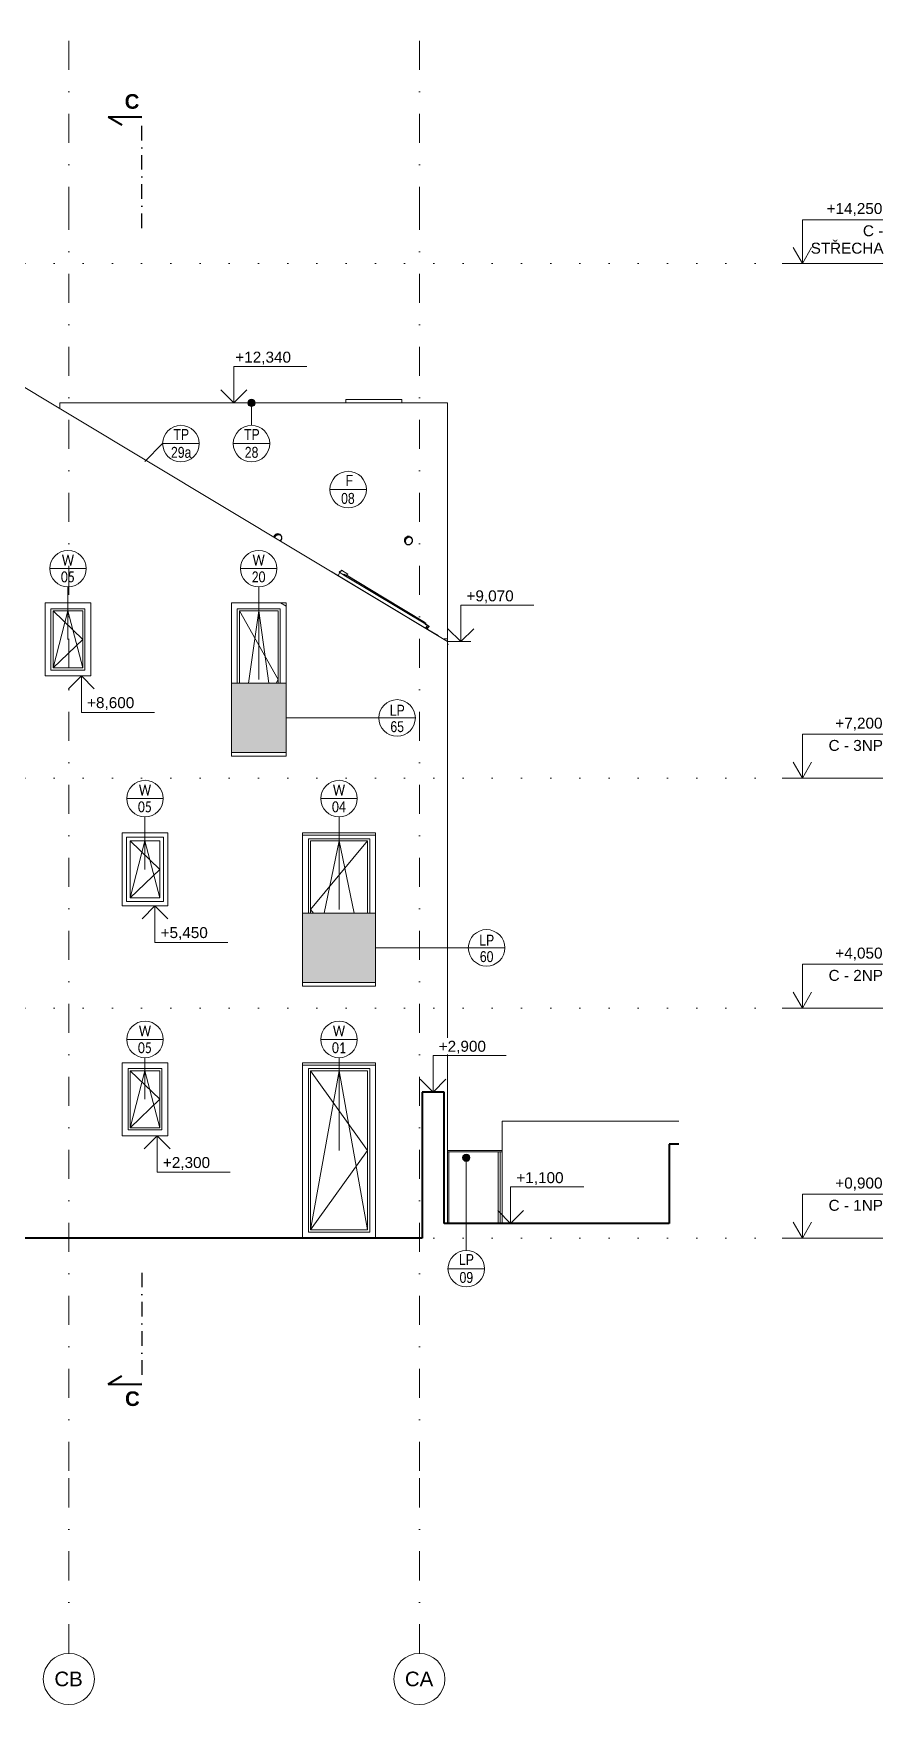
# Model space of a CAD drawing. Header units: millimetres. Extents: x -10647 to 220459, y -5491 to 72638.
# Drawn here: x 71644 to 83286, y -5491 to 17402 of the extents above; entities that cross this region are included whole.
import ezdxf

# ---------------------------------------------------------------- set-up
doc = ezdxf.new("R2010")
doc.units = ezdxf.units.MM
for name, pattern in [('HA_DashDot_10mm-S3mm', [1000, 400, -300, 0, -300]), ('HA_DashDot_4mm-S1mm', [400, 200, -100, 0, -100]), ('HA_Dot-S4mm', [400, 0, -400])]:
    doc.linetypes.add(name, pattern=pattern)
for name, color, linetype, lineweight in [('A-DETL-____-THIN', 9, 'Continuous', 9), ('A-DETL-____-WIDE', 9, 'Continuous', 40), ('A-DETL-GENF-OTLN', 9, 'Continuous', 9), ('A-FLOR-____-OTLN', 9, 'Continuous', 9), ('A-FLOR-____-OVHD', 9, 'HA_DashDot_4mm-S1mm', 25), ('A-FLOR-HRAL-IDEN', 9, 'Continuous', 9), ('A-FLOR-HRAL-OTLN', 9, 'Continuous', 9), ('A-FLOR-LEVL-OTLN', 9, 'Continuous', 9), ('A-GENM-____-IDEN', 9, 'Continuous', 9), ('A-GENM-____-OTLN', 9, 'Continuous', 9), ('A-GLAZ-____-IDEN', 9, 'Continuous', 9), ('A-GLAZ-____-OTLN', 9, 'Continuous', 5), ('A-WALL-____-OTLN', 9, 'Continuous', 9), ('G-____-____-DIMS', 9, 'Continuous', 5), ('G-____-____-TEXT', 9, 'Continuous', 5), ('S-GRID-____-IDEN', 9, 'Continuous', 9), ('S-GRID-____-OTLN', 9, 'Continuous', 5)]:
    doc.layers.add(name, color=color, linetype=linetype, lineweight=lineweight)
doc.styles.add('Arial', font='arial.ttf', dxfattribs={"height": 200})
doc.styles.add('Arial_1', font='arial.ttf', dxfattribs={"height": 150})
doc.styles.add('Arial_2', font='arial.ttf', dxfattribs={"width": 0.8, "height": 150})
doc.styles.add('Arial_B', font='arialbd.ttf', dxfattribs={"height": 200})
doc.styles.add('Calibri', font='calibri.ttf', dxfattribs={"width": 0.8, "height": 150})

# ---------------------------------------------------------------- blocks, each defined once
blk = doc.blocks.new('HA_WD_SinglePanel - 625x1000-1662819-C_pohled severní_DPS pohled')
at = {"layer": 'A-GLAZ-____-OTLN', "color": 250}
for p, q in [((1412, 2380), (1412, 3220)), ((1412, 3220), (1877, 3220)), ((1877, 3220), (1877, 2380)), ((1442, 3190), (1442, 2410)), ((1442, 3190), (1847, 3190)), ((1442, 2410), (1644, 3190)), ((1442, 3190), (1847, 2800)), ((1644, 3190), (1847, 2410)), ((1847, 2410), (1847, 3190)), ((1847, 2800), (1442, 2410)), ((1877, 2380), (1412, 2380)), ((1442, 2410), (1847, 2410))]:
    blk.add_line(p, q, dxfattribs=at)
blk = doc.blocks.new('HA_WD_SinglePanel - 1000x2400-1662822-C_pohled severní_DPS pohled')
at = {"layer": 'A-GLAZ-____-OTLN', "color": 250}
for p, q in [((-3493, 980), (-3493, 3220)), ((-3493, 3220), (-2653, 3220)), ((-2653, 3220), (-2653, 980)), ((-3463, 3190), (-3463, 1010)), ((-3463, 3190), (-2683, 3190)), ((-3463, 1010), (-3073, 3190)), ((-3463, 3190), (-2683, 2100)), ((-3073, 3190), (-2683, 1010)), ((-2683, 1010), (-2683, 3190)), ((-2683, 2100), (-3463, 1010)), ((-2653, 980), (-3493, 980)), ((-3463, 1010), (-2683, 1010))]:
    blk.add_line(p, q, dxfattribs=at)
blk = doc.blocks.new('HA_WD_SinglePanel - 625x1000-1858207-C_pohled severní_DPS pohled')
at = {"layer": 'A-GLAZ-____-OTLN', "color": 250}
for p, q in [((1392, 6390), (1897, 6390)), ((1392, 5510), (1392, 6390)), ((1442, 6340), (1442, 5560)), ((1847, 6340), (1442, 6340)), ((1442, 5560), (1644, 6340)), ((1442, 6340), (1847, 5950)), ((1644, 6340), (1847, 5560)), ((1847, 5560), (1847, 6340)), ((1897, 6390), (1897, 5510)), ((1847, 5950), (1442, 5560)), ((1897, 5510), (1392, 5510)), ((1442, 5560), (1847, 5560))]:
    blk.add_line(p, q, dxfattribs=at)
blk = doc.blocks.new('HA_WD_SinglePanel - 1000x2100-1662848-C_pohled severní_DPS pohled')
at = {"layer": 'A-GLAZ-____-OTLN', "color": 250}
for p, q in [((-3493, 5350), (-3493, 6370)), ((-3493, 6370), (-2653, 6370)), ((-3463, 6340), (-3463, 5350)), ((-3463, 6340), (-2683, 6340)), ((-2683, 6340), (-3463, 5400)), ((-3073, 6340), (-3279, 5350)), ((-2868, 5350), (-3073, 6340)), ((-2683, 5350), (-2683, 6340)), ((-2653, 6370), (-2653, 5350)), ((-3463, 5400), (-3422, 5350))]:
    blk.add_line(p, q, dxfattribs=at)
blk = doc.blocks.new('HA_WD_SinglePanel - 750x2100-2009430-C_pohled severní_DPS pohled')
at = {"layer": 'A-GLAZ-____-OTLN', "color": 250}
for p, q in [((2907, 8500), (2907, 9520)), ((2907, 9520), (3497, 9520)), ((2937, 9490), (2937, 8500)), ((2937, 9490), (3467, 9490)), ((2937, 9490), (3467, 8550)), ((3062, 8500), (3202, 9490)), ((3202, 9490), (3341, 8500)), ((3467, 8500), (3467, 9490)), ((3497, 9520), (3497, 8500)), ((3467, 8550), (3439, 8500))]:
    blk.add_line(p, q, dxfattribs=at)
blk = doc.blocks.new('Railing - Railing-1634100-C_pohled severní_DPS pohled')
at = {"layer": 'A-FLOR-HRAL-OTLN'}
blk.add_hatch(color=256, dxfattribs=at).paths.add_polyline_path([(4580, 4400), (4802, 4400), (4802, 5350), (3802, 5350), (3802, 4400), (4268, 4400)])
at = {"layer": 'A-FLOR-HRAL-OTLN', "color": 7}
for p, q in [((3802, 5350), (4802, 5350)), ((3802, 4400), (4802, 4400))]:
    blk.add_line(p, q, dxfattribs=at)
blk = doc.blocks.new('Railing - Railing-1635777-C_pohled severní_DPS pohled')
at = {"layer": 'A-FLOR-HRAL-OTLN'}
blk.add_hatch(color=256, dxfattribs=at).paths.add_polyline_path([(3577, 7550), (3577, 8500), (2827, 8500), (2827, 7550), (3518, 7550)])
at = {"layer": 'A-FLOR-HRAL-OTLN', "color": 7}
for p, q in [((2827, 8500), (3577, 8500)), ((2827, 7550), (3577, 7550))]:
    blk.add_line(p, q, dxfattribs=at)
blk = doc.blocks.new('HA_GM_Gutter_Facade - HA_GM_Gutter_Facade TP02-2051029-C_pohled severní_DPS pohled')
at = {"layer": 'A-GENM-____-OTLN', "color": 7}
for p, q in [((5789, 9040), (5787, 9040)), ((5796, 9027), (5789, 9040))]:
    blk.add_line(p, q, dxfattribs=at)
blk = doc.blocks.new('Roof-Windows_VELUX_GLL_1061 - PK08-1785849-C_pohled severní_DPS pohled')
at = {"layer": 'A-GLAZ-____-OTLN', "color": 250}
for p, q in [((4201, 10023), (4204, 10027)), ((4204, 10027), (5488, 9255)), ((4313, 10015), (4289, 9975)), ((4312, 10032), (4305, 10021)), ((4305, 10021), (4365, 9984)), ((4324, 10025), (4312, 10032)), ((4337, 10047), (4324, 10025)), ((4337, 10047), (4423, 9995)), ((4365, 9984), (4370, 9992)), ((4368, 9981), (4369, 9982)), ((4368, 9981), (5511, 9294)), ((4369, 9982), (4374, 9990)), ((4370, 9992), (4393, 9978)), ((4390, 9969), (4392, 9971)), ((4390, 9969), (4914, 9654)), ((4392, 9971), (4399, 9983)), ((4392, 9971), (4915, 9657)), ((4393, 9978), (4397, 9986)), ((4397, 9986), (4412, 9977)), ((4399, 9983), (4922, 9668)), ((4423, 9995), (4412, 9977)), ((4914, 9654), (4915, 9657)), ((4915, 9657), (4914, 9654)), ((5466, 9323), (4914, 9654)), ((4915, 9657), (4922, 9668)), ((4922, 9668), (4915, 9657)), ((5467, 9325), (4915, 9657)), ((5474, 9337), (4922, 9668)), ((5469, 9337), (5455, 9341)), ((5455, 9341), (5459, 9339)), ((5459, 9339), (5469, 9336)), ((5465, 9322), (5471, 9332)), ((5467, 9325), (5466, 9323)), ((5468, 9324), (5466, 9321)), ((5474, 9337), (5467, 9325)), ((5483, 9314), (5468, 9324)), ((5476, 9333), (5491, 9324)), ((5492, 9325), (5477, 9334)), ((5482, 9312), (5483, 9314)), ((5491, 9324), (5483, 9303)), ((5485, 9306), (5492, 9325)), ((5485, 9251), (5488, 9255)), ((5488, 9255), (5485, 9251)), ((5511, 9294), (5488, 9255)), ((5488, 9255), (5659, 9152)), ((5497, 9250), (5507, 9267)), ((5498, 9272), (5521, 9264)), ((5513, 9267), (5498, 9272)), ((5513, 9262), (5503, 9246)), ((5505, 9245), (5515, 9261)), ((5507, 9267), (5512, 9265)), ((5532, 9281), (5509, 9243)), ((5510, 9242), (5530, 9275)), ((5530, 9275), (5533, 9274)), ((5657, 9148), (5659, 9152))]:
    blk.add_line(p, q, dxfattribs=at)
for centre, radius, start, end in [((5458, 9302), 36.5, 59.993, 73.4346), ((5458, 9302), 35.5, 60.0069, 73.4346), ((5468, 9205), 99.3, 72.1661, 81.5076), ((5465, 9207), 101, 44.9344, 79.0659), ((5468, 9205), 99, 61.0837, 72.1475), ((5512, 9263), 1.7, 329, 70.1038), ((5512, 9263), 3.7, 329, 70.1038), ((5468, 9205), 99, 49.9885, 61.0837), ((5535, 9276), 2.83, 239, 44.9344)]:
    blk.add_arc(centre, radius, start, end, dxfattribs=at)
blk = doc.blocks.new('HA_GM_Generic Box - VRV Jednotka-1789997-C_pohled severní_DPS pohled')
at = {"layer": 'A-GENM-____-OTLN', "color": 7}
for p, q in [((4397, 12385), (5162, 12385)), ((4397, 12340), (4397, 12385)), ((5162, 12340), (5162, 12385))]:
    blk.add_line(p, q, dxfattribs=at)
blk = doc.blocks.new('TB_Porotherm KPVarioUNI_1250mm - TB_Porotherm KPVarioUNI_1250mm-1891196-C_pohled severní_DPS pohled')
at = {"layer": 'A-GENM-____-OTLN', "color": 7}
blk.add_line((4802, 3270), (3802, 3270), dxfattribs=at)
blk = doc.blocks.new('HA_GM_Opening_Circle_WallBased - Default-2049002-C_pohled severní_DPS pohled')
at = {"layer": 'A-DETL-GENF-OTLN', "color": 10, "lineweight": 25}
for centre, start, end in [((3473, 10479), 53.8922, 166.7606), ((3462, 10490), 107.9393, 137.768), ((3462, 10490), 74.9669, 104.7853), ((3462, 10490), 41.3981, 72.853), ((3462, 10490), 139.867, 169.1409), ((3462, 10490), 307.5589, 335.0264), ((3462, 10490), 9.6288, 39.9494), ((3462, 10490), 336.2442, 6.5345)]:
    blk.add_arc(centre, 55, start, end, dxfattribs=at)
blk = doc.blocks.new('HA_GM_Opening_Circle_WallBased - Default-2049040-C_pohled severní_DPS pohled')
at = {"layer": 'A-DETL-GENF-OTLN', "color": 10, "lineweight": 25}
for centre, start, end in [((5252, 10455), 173.6413, 202.6858), ((5252, 10455), 140.849, 170.1371), ((5252, 10455), 206.0017, 235.802), ((5263, 10444), 54.0611, 215.9389), ((5252, 10455), 107.2879, 137.9259), ((5252, 10455), 238.0922, 270), ((5252, 10455), 74.0652, 105.9348), ((5252, 10455), 270, 301.9078), ((5252, 10455), 42.0741, 72.7121), ((5252, 10455), 304.198, 333.9983), ((5252, 10455), 9.8629, 39.151), ((5252, 10455), 337.3142, 6.3587)]:
    blk.add_arc(centre, 55, start, end, dxfattribs=at)
blk = doc.blocks.new('HA_GM_Gutter_Facade - HA_GM_Gutter_Facade TP02-2051031-C_pohled severní_DPS pohled')
at = {"layer": 'A-GENM-____-OTLN', "color": 7}
for p, q in [((5789, 9040), (5787, 9040)), ((5796, 9027), (5789, 9040))]:
    blk.add_line(p, q, dxfattribs=at)
blk = doc.blocks.new('VĚNEC C4 - VĚNEC C4-2082188-C_pohled severní_DPS pohled')
at = {"layer": 'A-FLOR-____-OTLN', "color": 7}
blk.add_line((3501, 9600), (3577, 9554), dxfattribs=at)
blk = doc.blocks.new('185-01_OBJEKT C_Central_rvt-3-C_pohled severní_DPS pohled')
at = {"layer": 'A-WALL-____-OTLN', "color": 7}
for p, q in [((5787, 9070), (-2834, 14250)), ((477, 12340), (477, 12260)), ((5742, 12340), (477, 12340)), ((5742, 12340), (5787, 12340)), ((5787, 12340), (5787, 9110)), ((277, 8600), (277, 9600)), ((277, 9600), (902, 9600)), ((902, 9600), (902, 8600)), ((2827, 7500), (2827, 9600)), ((2827, 9600), (3577, 9600)), ((3577, 9600), (3577, 7500)), ((5742, 9097), (5742, 9110)), ((5787, 9110), (5742, 9110)), ((5787, 9110), (5787, 9070)), ((5787, 1100), (5787, 9070)), ((902, 8600), (277, 8600)), ((3577, 7500), (2827, 7500)), ((1332, 5450), (1332, 6450)), ((1332, 6450), (1957, 6450)), ((1957, 6450), (1957, 5450)), ((3802, 4350), (3802, 6450)), ((3802, 6450), (4802, 6450)), ((4802, 6450), (4802, 4350)), ((1957, 5450), (1332, 5450)), ((4802, 4350), (3802, 4350)), ((1332, 2300), (1332, 3300)), ((1332, 3300), (1957, 3300)), ((1957, 3300), (1957, 2300)), ((3802, 900), (3802, 3300)), ((3802, 3300), (4802, 3300)), ((4802, 3300), (4802, 900)), ((1957, 2300), (1332, 2300))]:
    blk.add_line(p, q, dxfattribs=at)
for centre, start, end in [((3462, 10490), 0, 170.1432), ((3462, 10490), 129.5257, 152.8531), ((3462, 10490), 104.914, 128.2275), ((3462, 10490), 79.2367, 101.6662), ((3462, 10490), 53.0651, 75.3035), ((3462, 10490), 26.6183, 49.2736), ((3462, 10490), 154.8802, 170.6158), ((3462, 10490), 307.8568, 0), ((3462, 10490), 309.2012, 334.1608), ((3462, 10490), 334.6341, 0), ((3462, 10490), 0, 23.8787), ((5252, 10455), 0, 180), ((5252, 10455), 156.6941, 180), ((5252, 10455), 180, 0), ((5252, 10455), 180, 203.3059), ((5252, 10455), 130.583, 152.8285), ((5252, 10455), 207.1715, 229.417), ((5252, 10455), 103.6312, 126.2008), ((5252, 10455), 233.7992, 256.3688), ((5252, 10455), 78.9964, 101.0036), ((5252, 10455), 258.9964, 281.0036), ((5252, 10455), 54.2536, 76.3688), ((5252, 10455), 283.6312, 305.7464), ((5252, 10455), 27.1715, 49.417), ((5252, 10455), 310.583, 332.8285), ((5252, 10455), 0, 23.3059), ((5252, 10455), 336.6941, 0)]:
    blk.add_arc(centre, 55, start, end, dxfattribs=at)
at = {"layer": 'A-FLOR-____-OTLN', "lineweight": 9}
blk.add_blockref('VĚNEC C4 - VĚNEC C4-2082188-C_pohled severní_DPS pohled', (0, 0), dxfattribs=at)
at = {"layer": 'A-FLOR-HRAL-OTLN', "lineweight": 9}
for name in ['Railing - Railing-1635777-C_pohled severní_DPS pohled', 'Railing - Railing-1634100-C_pohled severní_DPS pohled']:
    blk.add_blockref(name, (0, 0), dxfattribs=at)
at = {"layer": 'A-GENM-____-OTLN', "lineweight": 9}
for name, p in [('HA_GM_Generic Box - VRV Jednotka-1789997-C_pohled severní_DPS pohled', (0, 0)), ('HA_GM_Opening_Circle_WallBased - Default-2049002-C_pohled severní_DPS pohled', (0, 0)), ('HA_GM_Opening_Circle_WallBased - Default-2049040-C_pohled severní_DPS pohled', (0, 0)), ('HA_GM_Gutter_Facade - HA_GM_Gutter_Facade TP02-2051029-C_pohled severní_DPS pohled', (0, 0)), ('HA_GM_Gutter_Facade - HA_GM_Gutter_Facade TP02-2051031-C_pohled severní_DPS pohled', (0, 0)), ('TB_Porotherm KPVarioUNI_1250mm - TB_Porotherm KPVarioUNI_1250mm-1891196-C_pohled severní_DPS pohled', (0, 3150)), ('TB_Porotherm KPVarioUNI_1250mm - TB_Porotherm KPVarioUNI_1250mm-1891196-C_pohled severní_DPS pohled', (0, 0))]:
    blk.add_blockref(name, p, dxfattribs=at)
at = {"layer": 'A-GLAZ-____-OTLN', "lineweight": 9}
for name, p in [('Roof-Windows_VELUX_GLL_1061 - PK08-1785849-C_pohled severní_DPS pohled', (0, 0)), ('HA_WD_SinglePanel - 625x1000-1662819-C_pohled severní_DPS pohled', (-1055, 6300)), ('HA_WD_SinglePanel - 750x2100-2009430-C_pohled severní_DPS pohled', (0, 0)), ('HA_WD_SinglePanel - 625x1000-1858207-C_pohled severní_DPS pohled', (0, 0)), ('HA_WD_SinglePanel - 1000x2100-1662848-C_pohled severní_DPS pohled', (7375, 0)), ('HA_WD_SinglePanel - 625x1000-1662819-C_pohled severní_DPS pohled', (0, 0)), ('HA_WD_SinglePanel - 1000x2400-1662822-C_pohled severní_DPS pohled', (7375, 0))]:
    blk.add_blockref(name, p, dxfattribs=at)
blk = doc.blocks.new('Railing - 25mm-1856178-C_pohled severní_DPS pohled')
at = {"layer": 'A-FLOR-HRAL-OTLN'}
for p, q in [((6482, 1100), (6482, 2080)), ((6507, 2080), (6482, 2080)), ((6507, 1100), (6507, 2080))]:
    blk.add_line(p, q, dxfattribs=at)
blk = doc.blocks.new('Railing - 25mm-V72-C_pohled severní_DPS pohled')
at = {"layer": 'A-FLOR-HRAL-OTLN'}
for p, q in [((5807, 2080), (5787, 2080)), ((5807, 1100), (5807, 2080))]:
    blk.add_line(p, q, dxfattribs=at)
blk = doc.blocks.new('Railing - Railing-1833920-C_pohled severní_DPS pohled')
at = {"layer": 'A-FLOR-HRAL-OTLN'}
for p, q in [((5787, 2100), (6538, 2100)), ((6482, 2080), (5807, 2080)), ((6538, 2080), (6507, 2080))]:
    blk.add_line(p, q, dxfattribs=at)
for name in ['Railing - 25mm-V72-C_pohled severní_DPS pohled', 'Railing - 25mm-1856178-C_pohled severní_DPS pohled']:
    blk.add_blockref(name, (0, 0))
blk = doc.blocks.new('Grid - Radius 3_5mm-353793-C_pohled severní_DPS pohled')
at = {"layer": 'S-GRID-____-IDEN'}
blk.add_circle((602, -5141), 350, dxfattribs=at)
blk = doc.blocks.new('Level - Generic Level-367061-C_pohled severní_DPS pohled')
at = {"layer": 'A-FLOR-LEVL-OTLN'}
for p, q in [((11747, 1500), (10647, 1500)), ((10647, 1500), (10647, 900)), ((10647, 900), (10522, 1117)), ((10647, 900), (10772, 1117)), ((11747, 900), (10372, 900))]:
    blk.add_line(p, q, dxfattribs=at)
blk = doc.blocks.new('Spot Elevations - Default-792506-C_pohled severní_DPS pohled')
at = {"layer": 'G-____-____-DIMS', "lineweight": 9}
for p, q in [((7652, 1600), (6652, 1600)), ((6652, 1600), (6652, 1100)), ((6475, 1277), (6652, 1100)), ((6652, 1100), (6829, 1277))]:
    blk.add_line(p, q, dxfattribs=at)
blk = doc.blocks.new('HA_TAG_WD - Type Mark-1502833-C_pohled severní_DPS pohled')
at = {"layer": 'A-GLAZ-____-IDEN'}
blk.add_line((-3323, 10070), (-2823, 10070), dxfattribs=at)
blk.add_circle((-3073, 10070), 250, dxfattribs=at)
blk = doc.blocks.new('HA_TAG_GM_Products - Generic-588599-C_pohled severní_DPS pohled')
at = {"layer": 'A-GENM-____-IDEN'}
blk.add_line((5794, 480), (6294, 480), dxfattribs=at)
blk.add_circle((6044, 480), 250, dxfattribs=at)
blk = doc.blocks.new('Spot Elevations - Flipped-794089-C_pohled severní_DPS pohled')
at = {"layer": 'G-____-____-DIMS', "lineweight": 9}
for p, q in [((597, 8423), (773, 8600)), ((773, 8600), (950, 8423)), ((773, 8100), (773, 8600)), ((1773, 8100), (773, 8100))]:
    blk.add_line(p, q, dxfattribs=at)
blk = doc.blocks.new('HA_TAG_GM_Railings - Generic-2229991-C_pohled severní_DPS pohled')
at = {"layer": 'A-FLOR-HRAL-IDEN'}
blk.add_line((-1303, 8025), (-803, 8025), dxfattribs=at)
blk.add_circle((-1053, 8025), 250, dxfattribs=at)

msp = doc.modelspace()

# ---------------------------------------------------------------- hatches: boundary and pattern name
at = {"layer": 'A-GENM-____-IDEN'}
h = msp.add_hatch(color=256, dxfattribs=at)
edge = h.paths.add_edge_path()
edge.add_arc((74630, 12340), 50, 0, 360)
h = msp.add_hatch(color=256, dxfattribs=at)
edge = h.paths.add_edge_path()
edge.add_arc((77571, 2000), 50, 0, 360)

# ---------------------------------------------------------------- linework, layer by layer
at = {"layer": 'A-DETL-____-THIN'}
for p, q in [((73413, 11783), (73168, 11538)), ((75704, 11153), (76204, 11153))]:
    msp.add_line(p, q, dxfattribs=at)
msp.add_circle((75954, 11153), 250, dxfattribs=at)
at = {"layer": 'A-DETL-____-WIDE'}
for p, q in [((72668, 16261), (72856, 16148)), ((72668, 16261), (73128, 16261)), ((77269, 2900), (76969, 2900)), ((76969, 2900), (76969, 900)), ((77269, 1100), (77269, 2900)), ((80483, 2184), (80348, 2184)), ((80348, 2184), (80348, 1100)), ((80348, 1100), (77269, 1100)), ((76969, 900), (60480, 900)), ((72668, -1100), (72856, -987)), ((72668, -1100), (73128, -1100))]:
    msp.add_line(p, q, dxfattribs=at)
at = {"layer": 'A-FLOR-____-OVHD'}
for p, q in [((73128, 14736), (73128, 16261)), ((73128, 425), (73128, -1100))]:
    msp.add_line(p, q, dxfattribs=at)
at = {"layer": 'A-FLOR-HRAL-IDEN'}
for p, q in [((75104, 8025), (76374, 8025)), ((76329, 4875), (77599, 4875))]:
    msp.add_line(p, q, dxfattribs=at)
at = {"layer": 'A-FLOR-LEVL-OTLN', "linetype": 'HA_Dot-S4mm', "lineweight": 5}
for p, q in [((57922, 14250), (82174, 14250)), ((57922, 7200), (82174, 7200)), ((57922, 4050), (82174, 4050)), ((57922, 900), (82174, 900))]:
    msp.add_line(p, q, dxfattribs=at)
at = {"layer": 'A-GENM-____-IDEN'}
for p, q in [((74630, 12340), (74630, 12033)), ((77571, 2000), (77571, 730))]:
    msp.add_line(p, q, dxfattribs=at)
for centre in [(74630, 12340), (77571, 2000)]:
    msp.add_circle(centre, 50, dxfattribs=at)
at = {"layer": 'A-GLAZ-____-IDEN'}
for p, q in [((72116, 9100), (72116, 9815)), ((74729, 8550), (74729, 9815)), ((73171, 5950), (73171, 6665)), ((75829, 5400), (75829, 6665)), ((73171, 2800), (73171, 3365)), ((75829, 2100), (75829, 3365))]:
    msp.add_line(p, q, dxfattribs=at)
at = {"layer": 'A-WALL-____-OTLN'}
for p, q in [((80483, 2500), (78065, 2500)), ((78065, 2500), (78065, 1100))]:
    msp.add_line(p, q, dxfattribs=at)
at = {"layer": 'G-____-____-DIMS', "lineweight": 9}
for p, q in [((77314, 9070), (77632, 9070)), ((77632, 9070), (77496, 9070))]:
    msp.add_line(p, q, dxfattribs=at)
at = {"layer": 'S-GRID-____-OTLN', "linetype": 'HA_DashDot_10mm-S3mm', "lineweight": 9}
for p, q in [((72129, 14902), (72129, 17402)), ((76929, 14902), (76929, 17402)), ((72129, -2291), (72129, 14902)), ((76929, -2291), (76929, 14902)), ((72129, -4791), (72129, -2291)), ((76929, -4791), (76929, -2291))]:
    msp.add_line(p, q, dxfattribs=at)

# ---------------------------------------------------------------- block references
at = {"color": 10, "lineweight": 5}
msp.add_blockref('185-01_OBJEKT C_Central_rvt-3-C_pohled severní_DPS pohled', (71527, 0), dxfattribs=at)
at = {"layer": 'A-FLOR-HRAL-IDEN'}
for p in [(77677, 0), (78902, -3150)]:
    msp.add_blockref('HA_TAG_GM_Railings - Generic-2229991-C_pohled severní_DPS pohled', p, dxfattribs=at)
at = {"layer": 'A-FLOR-HRAL-OTLN'}
msp.add_blockref('Railing - Railing-1833920-C_pohled severní_DPS pohled', (71527, 0), dxfattribs=at)
at = {"layer": 'A-FLOR-LEVL-OTLN'}
for p in [(71527, 13350), (71527, 6300), (71527, 3150), (71527, 0)]:
    msp.add_blockref('Level - Generic Level-367061-C_pohled severní_DPS pohled', p, dxfattribs=at)
at = {"layer": 'A-GENM-____-IDEN'}
for p in [(67619, 11303), (68586, 11303), (71527, 0)]:
    msp.add_blockref('HA_TAG_GM_Products - Generic-588599-C_pohled severní_DPS pohled', p, dxfattribs=at)
at = {"layer": 'A-GLAZ-____-IDEN'}
for p in [(75190, 0), (77802, 0), (76245, -3150), (78902, -3150), (76245, -6450), (78902, -6450)]:
    msp.add_blockref('HA_TAG_WD - Type Mark-1502833-C_pohled severní_DPS pohled', p, dxfattribs=at)
at = {"layer": 'G-____-____-DIMS', "lineweight": 9}
for name, p in [('Spot Elevations - Default-792506-C_pohled severní_DPS pohled', (67737, 11240)), ('Spot Elevations - Default-792506-C_pohled severní_DPS pohled', (70844, 7970)), ('Spot Elevations - Flipped-794089-C_pohled severní_DPS pohled', (71527, 0)), ('Spot Elevations - Flipped-794089-C_pohled severní_DPS pohled', (72534, -3150)), ('Spot Elevations - Default-792506-C_pohled severní_DPS pohled', (70464, 1800)), ('Spot Elevations - Flipped-794089-C_pohled severní_DPS pohled', (72564, -6300)), ('Spot Elevations - Default-792506-C_pohled severní_DPS pohled', (71527, 0))]:
    msp.add_blockref(name, p, dxfattribs=at)
at = {"layer": 'S-GRID-____-IDEN'}
for p in [(71527, 0), (76327, 0)]:
    msp.add_blockref('Grid - Radius 3_5mm-353793-C_pohled severní_DPS pohled', p, dxfattribs=at)

# ---------------------------------------------------------------- texts
at = {"layer": 'A-FLOR-HRAL-IDEN', "lineweight": 5, "char_height": 150, "attachment_point": 1, "style": 'Arial_2'}
for s, insert, width in [('LP', (76524, 8205), 250.13), ('65', (76532, 7980), 230.89), ('LP', (77749, 5055), 250.13), ('60', (77757, 4830), 230.89)]:
    msp.add_mtext(s, dxfattribs=dict(at, insert=insert, width=width))
at = {"layer": 'A-FLOR-LEVL-OTLN', "lineweight": 5, "char_height": 150, "attachment_point": 1, "style": 'Arial_1'}
for s, insert, width in [('+14,250', (82506, 15078), 945.99), ('C -', (83003, 14773), 344.73), ('ST', (82288, 14535), 320.67), ('ŘECHA', (82553, 14535), 889.87), ('+7,200', (82625, 8028), 801.69), ('C - 3NP', (82533, 7723), 913.92), ('+4,050', (82625, 4878), 801.69), ('C - 2NP', (82533, 4573), 913.92), ('+0,900', (82625, 1728), 801.69), ('C - 1NP', (82533, 1423), 913.92)]:
    msp.add_mtext(s, dxfattribs=dict(at, insert=insert, width=width))
at = {"layer": 'A-GENM-____-IDEN', "lineweight": 5, "char_height": 150, "attachment_point": 1, "style": 'Arial_2'}
for s, insert, width in [('TP', (73561, 11983), 256.54), ('TP', (74528, 11983), 256.54), ('29a', (73527, 11738), 339.92), ('28', (74538, 11738), 230.89), ('LP', (77471, 680), 250.13), ('09', (77479, 435), 230.89)]:
    msp.add_mtext(s, dxfattribs=dict(at, insert=insert, width=width))
at = {"layer": 'A-GLAZ-____-IDEN', "lineweight": 5, "char_height": 150, "attachment_point": 1, "style": 'Calibri'}
for s, insert, width in [('W', (72033, 10261), 211.65), ('W', (74645, 10261), 211.65), ('05', (72020, 10032), 243.71), ('20', (74632, 10032), 243.71), ('W', (73088, 7111), 211.65), ('W', (75745, 7111), 211.65), ('05', (73075, 6882), 243.71), ('04', (75732, 6882), 243.71), ('W', (73088, 3811), 211.65), ('W', (75745, 3811), 211.65), ('05', (73075, 3582), 243.71), ('01', (75732, 3582), 243.71)]:
    msp.add_mtext(s, dxfattribs=dict(at, insert=insert, width=width))
at = {"layer": 'G-____-____-TEXT', "color": 7, "lineweight": 9, "attachment_point": 1}
for s, insert, char_height, width, style in [('\\fArial|b1|i0|c0|p34|;C', (72893, 16570), 200, 248.52, 'Arial_B'), ('F', (75918, 11354), 150, 128.27, 'Arial_2'), ('08', (75857, 11107), 150, 230.89, 'Arial_2'), ('\\fArial|b1|i0|c0|p34|;C', (72898, -1201), 200, 248.52, 'Arial_B')]:
    msp.add_mtext(s, dxfattribs=dict(at, insert=insert, char_height=char_height, width=width, style=style))
at = {"layer": 'S-GRID-____-IDEN', "lineweight": 5, "char_height": 200, "width": 481.01, "attachment_point": 1, "style": 'Arial'}
for s, insert in [('CB', (71931, -5040)), ('CA', (76731, -5040))]:
    msp.add_mtext(s, dxfattribs=dict(at, insert=insert))

# ---------------------------------------------------------------- next in the draw order: texts
at = {"layer": 'G-____-____-DIMS', "lineweight": 9, "char_height": 150, "attachment_point": 1, "line_spacing_factor": 0.941778, "style": 'Arial_1', "bg_fill": 3, "box_fill_scale": 1.25, "bg_fill_color": 256, "bg_fill_true_color": 13158600, "bg_fill_transparency": 0}
for s, insert, width in [('+12,340', (74408, 13042), 912.7), ('+9,070', (77574, 9772), 773.13), ('+8,600', (72378, 8309), 773.13), ('+5,450', (73385, 5159), 773.13), ('+2,900', (77194, 3602), 773.13), ('+2,300', (73416, 2009), 773.13), ('+1,100', (78257, 1802), 773.13)]:
    msp.add_mtext(s, dxfattribs=dict(at, insert=insert, width=width))

doc.saveas('drawing.dxf')
